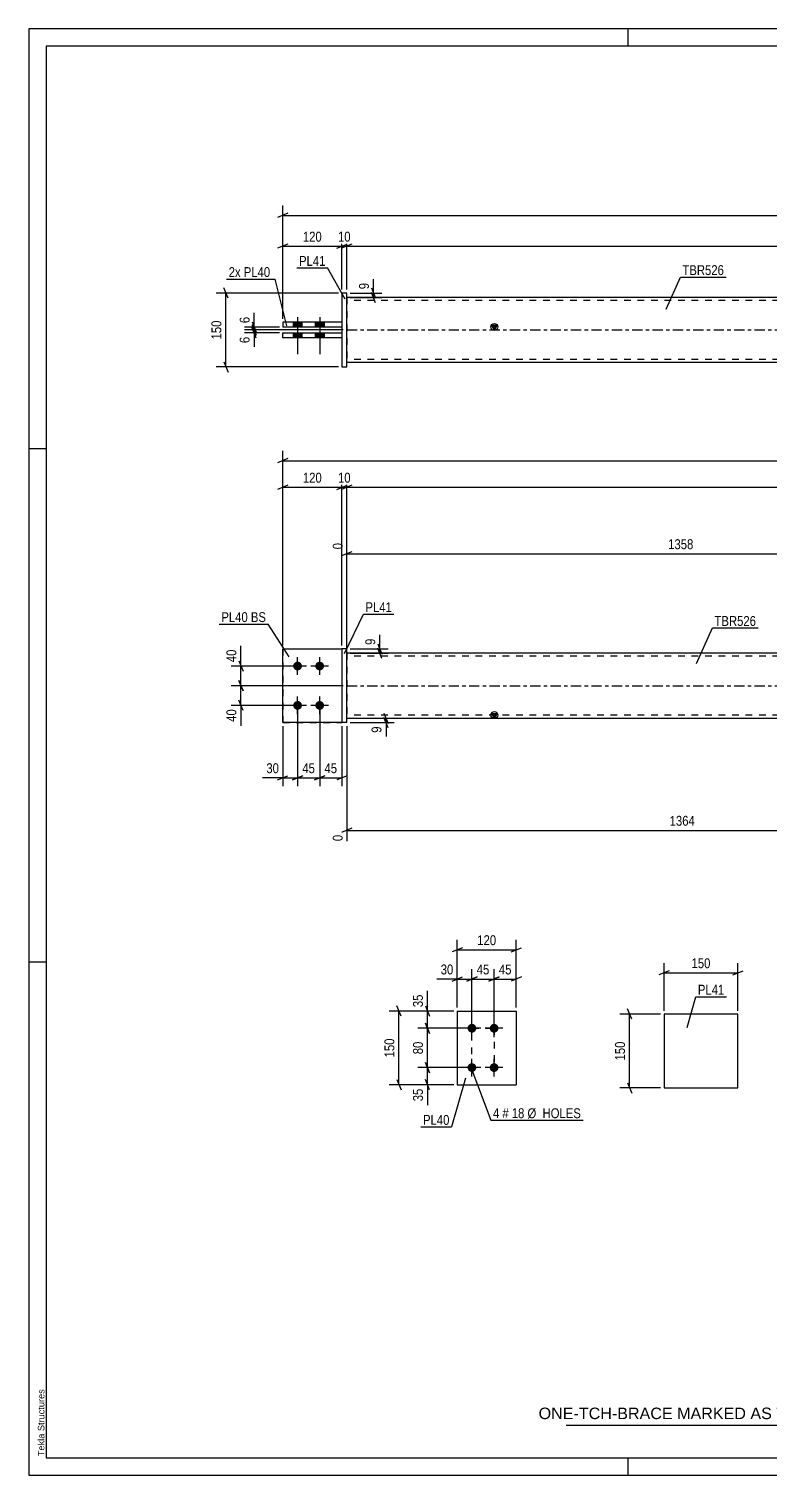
# Model space of a CAD drawing. Header units: millimetres. Extents: x 0 to 594, y 0 to 420.
# Drawn here: x 0 to 214.9, y 0 to 420 of the extents above; entities that cross this region are included whole.
import ezdxf

# ---------------------------------------------------------------- set-up
doc = ezdxf.new("R2010")
doc.units = ezdxf.units.MM
doc.linetypes.add('DXK_LINE_DOT2', pattern=[3.9198, 1.9599, -1.9599])
doc.linetypes.add('DXK_LINE_DOT3', pattern=[5.9187, 2.979, -0.9799, 0.9799, -0.9799])
doc.styles.add('Arial', font='arial.ttf', dxfattribs={"height": 0.2})
doc.styles.add('Arial Narrow', font='ARIALN.TTF', dxfattribs={"height": 0.2})

# ---------------------------------------------------------------- blocks, each defined once
blk = doc.blocks.new('Unknown-582682602-1128')
at = {"color": 5, "linetype": 'Continuous'}
for p, q in [((594, 420), (0, 420)), ((0, 420), (0, 0)), ((174, 415), (174, 420)), ((589, 415), (5, 415)), ((5, 415), (5, 5)), ((5, 298), (0, 298)), ((5, 149), (0, 149)), ((5, 5), (589, 5)), ((174, 0), (174, 5)), ((0, 0), (594, 0))]:
    blk.add_line(p, q, dxfattribs=at)
at = {"color": 174, "linetype": 'Continuous', "style": 'Arial'}
blk.add_text('Tekla Structures', height=1.9102, rotation=90, dxfattribs=at).set_placement((4.5, 5.5))
blk = doc.blocks.new('Part-582682602-1607 - 1591')
at = {"color": 2, "linetype": 'Continuous'}
for p, q in [((124.34, 134.77), (124.34, 113.34)), ((124.34, 134.77), (141.49, 134.77)), ((141.49, 134.77), (141.49, 113.34)), ((124.34, 113.34), (141.49, 113.34))]:
    blk.add_line(p, q, dxfattribs=at)
blk = doc.blocks.new('Bolt-582682602-1612 - 1591')
at = {"linetype": 'Continuous'}
for points in [[(128.63, 128.48, -1), (128.63, 131.05, -1)], [(135.06, 128.48, -1), (135.06, 131.05, -1)], [(128.63, 117.05, -1), (128.63, 119.62, -1)], [(135.06, 117.05, -1), (135.06, 119.62, -1)]]:
    blk.add_hatch(color=1, dxfattribs=at).paths.add_polyline_path(points)
at = {"color": 1, "linetype": 'Continuous'}
for p, q in [((128.63, 127.19), (128.63, 132.34)), ((135.06, 127.19), (135.06, 132.34)), ((131.2, 129.77), (126.06, 129.77)), ((137.63, 129.77), (132.49, 129.77)), ((131.2, 118.34), (126.06, 118.34)), ((128.63, 115.77), (128.63, 120.91)), ((137.63, 118.34), (132.49, 118.34)), ((135.06, 115.77), (135.06, 120.91))]:
    blk.add_line(p, q, dxfattribs=at)
blk = doc.blocks.new('Part-582682602-1962 - 1949')
at = {"color": 2, "linetype": 'Continuous'}
for p, q in [((73.71, 218.54), (73.71, 239.96)), ((73.71, 239.96), (90.85, 239.96)), ((90.85, 218.54), (73.71, 218.54))]:
    blk.add_line(p, q, dxfattribs=at)
at = {"color": 7, "linetype": 'DXK_LINE_DOT2'}
blk.add_line((90.85, 239.96), (90.85, 218.54), dxfattribs=at)
blk = doc.blocks.new('Part-582682602-1972 - 1949')
at = {"color": 2, "linetype": 'Continuous'}
for p, q in [((92.28, 239.96), (90.85, 239.96)), ((90.85, 239.96), (90.85, 218.54)), ((92.28, 218.54), (92.28, 239.96)), ((92.28, 218.54), (90.85, 218.54))]:
    blk.add_line(p, q, dxfattribs=at)
blk = doc.blocks.new('Part-582682602-1967 - 1949')
at = {"color": 7, "linetype": 'DXK_LINE_DOT2'}
for p, q in [((73.71, 239.96), (73.71, 218.54)), ((73.71, 239.96), (90.85, 239.96)), ((90.85, 239.96), (90.85, 218.54)), ((73.71, 218.54), (90.85, 218.54))]:
    blk.add_line(p, q, dxfattribs=at)
blk = doc.blocks.new('Bolt-582682602-1979 - 1949')
at = {"linetype": 'Continuous'}
for points in [[(78, 233.68, -1), (78, 236.25, -1)], [(84.42, 233.68, -1), (84.42, 236.25, -1)], [(78, 222.25, -1), (78, 224.82, -1)], [(84.42, 222.25, -1), (84.42, 224.82, -1)]]:
    blk.add_hatch(color=1, dxfattribs=at).paths.add_polyline_path(points)
at = {"color": 1, "linetype": 'Continuous'}
for p, q in [((78, 232.39), (78, 237.54)), ((84.42, 232.39), (84.42, 237.54)), ((80.57, 234.96), (75.42, 234.96)), ((87, 234.96), (81.85, 234.96)), ((80.57, 223.54), (75.42, 223.54)), ((78, 220.96), (78, 226.11)), ((87, 223.54), (81.85, 223.54)), ((84.42, 220.96), (84.42, 226.11))]:
    blk.add_line(p, q, dxfattribs=at)
blk = doc.blocks.new('Part-582682602-1997 - 1949')
at = {"linetype": 'Continuous'}
blk.add_hatch(color=2, dxfattribs=at).paths.add_polyline_path([(135.14, 219.82), (134.34, 221.22), (135.94, 221.22)])
at = {"color": 2, "linetype": 'Continuous'}
for p, q in [((507.94, 238.68), (92.28, 238.68)), ((92.28, 219.82), (507.94, 219.82)), ((135.14, 219.82), (134.34, 221.22)), ((134.34, 221.22), (135.94, 221.22)), ((135.94, 221.22), (135.14, 219.82))]:
    blk.add_line(p, q, dxfattribs=at)
at = {"color": 7, "linetype": 'DXK_LINE_DOT2'}
for p, q in [((92.28, 238.68), (92.28, 219.82)), ((507.94, 237.82), (92.28, 237.82)), ((286.08, 238.68), (286.08, 237.82)), ((310.72, 238.68), (310.72, 237.82)), ((507.94, 238.68), (507.94, 219.82)), ((507.94, 220.68), (92.28, 220.68)), ((286.91, 219.82), (286.91, 220.68)), ((311.55, 219.82), (311.55, 220.68))]:
    blk.add_line(p, q, dxfattribs=at)
at = {"color": 7, "linetype": 'DXK_LINE_DOT3'}
blk.add_line((92.28, 229.25), (507.94, 229.25), dxfattribs=at)
at = {"color": 2, "linetype": 'Continuous'}
blk.add_circle((135.14, 220.72), 1, dxfattribs=at)
blk = doc.blocks.new('Part-582682602-2447 - 2424')
at = {"color": 2, "linetype": 'Continuous'}
for p, q in [((90.85, 334.85), (73.71, 334.85)), ((73.71, 334.85), (73.71, 333.42)), ((90.85, 333.42), (73.71, 333.42)), ((90.85, 334.85), (90.85, 333.42))]:
    blk.add_line(p, q, dxfattribs=at)
blk = doc.blocks.new('Bolt-582682602-2432 - 2424')
at = {"linetype": 'Continuous'}
for points in [[(76.71, 333.42), (79.28, 333.42), (79.28, 334.85), (76.71, 334.85)], [(76.71, 333.42), (79.28, 333.42), (79.28, 334.85), (76.71, 334.85)], [(83.14, 333.42), (85.71, 333.42), (85.71, 334.85), (83.14, 334.85)], [(83.14, 333.42), (85.71, 333.42), (85.71, 334.85), (83.14, 334.85)], [(76.71, 330.28), (79.28, 330.28), (79.28, 331.71), (76.71, 331.71)], [(76.71, 330.28), (79.28, 330.28), (79.28, 331.71), (76.71, 331.71)], [(83.14, 330.28), (85.71, 330.28), (85.71, 331.71), (83.14, 331.71)], [(83.14, 330.28), (85.71, 330.28), (85.71, 331.71), (83.14, 331.71)]]:
    blk.add_hatch(color=1, dxfattribs=at).paths.add_polyline_path(points)
at = {"color": 1, "linetype": 'Continuous'}
for p, q in [((78, 336.28), (78, 325.56)), ((78, 336.28), (78, 325.56)), ((84.42, 336.28), (84.42, 325.56)), ((84.42, 336.28), (84.42, 325.56)), ((76.71, 334.85), (76.71, 333.42)), ((76.71, 334.85), (76.71, 333.42)), ((79.28, 334.85), (79.28, 333.42)), ((79.28, 334.85), (79.28, 333.42)), ((83.14, 334.85), (83.14, 333.42)), ((83.14, 334.85), (83.14, 333.42)), ((85.71, 334.85), (85.71, 333.42)), ((85.71, 334.85), (85.71, 333.42)), ((76.71, 331.71), (76.71, 330.28)), ((76.71, 331.71), (76.71, 330.28)), ((79.28, 331.71), (79.28, 330.28)), ((79.28, 331.71), (79.28, 330.28)), ((83.14, 331.71), (83.14, 330.28)), ((83.14, 331.71), (83.14, 330.28)), ((85.71, 331.71), (85.71, 330.28)), ((85.71, 331.71), (85.71, 330.28))]:
    blk.add_line(p, q, dxfattribs=at)
blk = doc.blocks.new('Part-582682602-2442 - 2424')
at = {"color": 2, "linetype": 'Continuous'}
for p, q in [((92.28, 343.28), (90.85, 343.28)), ((90.85, 343.28), (90.85, 321.85)), ((92.28, 321.85), (92.28, 343.28)), ((90.85, 321.85), (92.28, 321.85))]:
    blk.add_line(p, q, dxfattribs=at)
blk = doc.blocks.new('Part-582682602-2462 - 2424')
at = {"linetype": 'Continuous'}
blk.add_hatch(color=2, dxfattribs=at).paths.add_polyline_path([(135.14, 332.56), (134.34, 333.96), (135.94, 333.96)])
at = {"color": 2, "linetype": 'Continuous'}
for p, q in [((507.94, 341.99), (92.28, 341.99)), ((135.14, 332.56), (134.34, 333.96)), ((134.34, 333.96), (135.94, 333.96)), ((135.94, 333.96), (135.14, 332.56)), ((286.08, 333.42), (286.08, 333.56)), ((286.08, 333.56), (310.72, 333.56)), ((286.91, 333.56), (286.91, 333.42)), ((310.72, 333.56), (310.72, 331.56)), ((286.08, 331.56), (286.08, 331.71)), ((310.72, 331.56), (286.08, 331.56)), ((286.91, 331.56), (286.91, 331.71)), ((507.94, 323.13), (92.28, 323.13))]:
    blk.add_line(p, q, dxfattribs=at)
at = {"color": 7, "linetype": 'DXK_LINE_DOT2'}
for p, q in [((92.28, 341.99), (92.28, 323.13)), ((507.94, 341.13), (92.28, 341.13)), ((507.94, 341.99), (507.94, 323.13)), ((286.08, 331.56), (286.08, 333.42)), ((286.91, 333.42), (286.91, 331.56)), ((310.72, 333.56), (311.55, 333.56)), ((311.55, 333.56), (311.55, 331.56)), ((311.55, 331.56), (310.72, 331.56)), ((507.94, 323.99), (92.28, 323.99))]:
    blk.add_line(p, q, dxfattribs=at)
at = {"color": 7, "linetype": 'DXK_LINE_DOT3'}
blk.add_line((92.28, 332.56), (507.94, 332.56), dxfattribs=at)
at = {"color": 2, "linetype": 'Continuous'}
blk.add_circle((135.14, 333.46), 1, dxfattribs=at)
blk = doc.blocks.new('Part-582682602-2480 - 2424')
at = {"color": 2, "linetype": 'Continuous'}
for p, q in [((73.71, 330.28), (73.71, 331.71)), ((73.71, 331.71), (90.85, 331.71)), ((90.85, 330.28), (73.71, 330.28)), ((90.85, 331.71), (90.85, 330.28))]:
    blk.add_line(p, q, dxfattribs=at)
blk = doc.blocks.new('Part-582682602-1567 - 1551')
at = {"color": 2, "linetype": 'Continuous'}
for p, q in [((205.83, 133.87), (184.41, 133.87)), ((184.41, 133.87), (184.41, 112.44)), ((205.83, 112.44), (205.83, 133.87)), ((184.41, 112.44), (205.83, 112.44))]:
    blk.add_line(p, q, dxfattribs=at)
blk = doc.blocks.new('Rectangle-582682602-1727 - 1591')
at = {"color": 1, "linetype": 'DXK_LINE_DOT2'}
blk.add_lwpolyline([(128.63, 129.77), (135.06, 129.77), (135.06, 118.34), (128.63, 118.34), (128.63, 129.77)], close=True, dxfattribs=at)
blk = doc.blocks.new('StraightDimension-582682602-1647 - 1591')
at = {"color": 7, "linetype": 'Continuous'}
for p, q in [((127.13, 143.46), (130.13, 144.66)), ((128.63, 130.77), (128.63, 146.91)), ((128.63, 144.06), (135.06, 144.06)), ((136.56, 144.66), (133.56, 143.46)), ((135.06, 130.77), (135.06, 146.91))]:
    blk.add_line(p, q, dxfattribs=at)
at = {"color": 0}
blk.add_wipeout([(134.27, 144.81), (134.27, 149.01), (129.42, 149.01), (129.42, 144.81)], dxfattribs=at)
at = {"color": 3, "style": 'Arial Narrow'}
blk.add_text('45', height=2.863, dxfattribs=at).set_placement((130.02, 145.41))
blk = doc.blocks.new('StraightDimension-582682602-1614 - 1591')
at = {"color": 7, "linetype": 'Continuous'}
for p, q in [((124.34, 135.77), (124.34, 155.41)), ((141.49, 135.77), (141.49, 155.41)), ((125.84, 153.16), (122.84, 151.96)), ((124.34, 152.56), (141.49, 152.56)), ((139.99, 151.96), (142.99, 153.16))]:
    blk.add_line(p, q, dxfattribs=at)
at = {"color": 0}
blk.add_wipeout([(136.26, 153.31), (136.26, 157.51), (129.57, 157.51), (129.57, 153.31)], dxfattribs=at)
at = {"color": 3, "style": 'Arial Narrow'}
blk.add_text('120', height=2.863, dxfattribs=at).set_placement((130.17, 153.91))
blk = doc.blocks.new('StraightDimension-582682602-1634 - 1591')
at = {"color": 7, "linetype": 'Continuous'}
for p, q in [((122.84, 143.46), (125.84, 144.66)), ((124.34, 135.77), (124.34, 146.91)), ((124.34, 144.06), (128.63, 144.06)), ((130.13, 144.66), (127.13, 143.46)), ((128.63, 130.77), (128.63, 146.91))]:
    blk.add_line(p, q, dxfattribs=at)
at = {"color": 0}
blk.add_wipeout([(123.82, 144.81), (123.82, 149.01), (118.96, 149.01), (118.96, 144.81)], dxfattribs=at)
at = {"color": 7, "linetype": 'Continuous'}
blk.add_line((124.34, 144.06), (118.44, 144.06), dxfattribs=at)
blk.add_line((124.34, 144.06), (118.44, 144.06), dxfattribs=at)
at = {"color": 3, "style": 'Arial Narrow'}
blk.add_text('30', height=2.863, dxfattribs=at).set_placement((119.56, 145.41))
blk = doc.blocks.new('StraightDimension-582682602-1657 - 1591')
at = {"color": 7, "linetype": 'Continuous'}
for p, q in [((133.56, 143.46), (136.56, 144.66)), ((135.06, 130.77), (135.06, 146.91)), ((135.06, 144.06), (141.49, 144.06)), ((142.99, 144.66), (139.99, 143.46)), ((141.49, 135.77), (141.49, 146.91))]:
    blk.add_line(p, q, dxfattribs=at)
at = {"color": 0}
blk.add_wipeout([(140.7, 144.81), (140.7, 149.01), (135.85, 149.01), (135.85, 144.81)], dxfattribs=at)
at = {"color": 3, "style": 'Arial Narrow'}
blk.add_text('45', height=2.863, dxfattribs=at).set_placement((136.45, 145.41))
blk = doc.blocks.new('StraightDimension-582682602-1674 - 1591')
at = {"color": 7, "linetype": 'Continuous'}
for p, q in [((123.34, 134.77), (104.59, 134.77)), ((108.04, 133.27), (106.84, 136.27)), ((107.44, 113.34), (107.44, 134.77)), ((106.84, 114.84), (108.04, 111.84)), ((123.34, 113.34), (104.59, 113.34))]:
    blk.add_line(p, q, dxfattribs=at)
at = {"color": 0}
blk.add_wipeout([(106.69, 127.39), (102.49, 127.39), (102.49, 120.71), (106.69, 120.71)], dxfattribs=at)
at = {"color": 3, "style": 'Arial Narrow'}
blk.add_text('150', height=2.863, rotation=90.0002, dxfattribs=at).set_placement((106.09, 121.31))
blk = doc.blocks.new('StraightDimension-582682602-1691 - 1591')
at = {"color": 7, "linetype": 'Continuous'}
for p, q in [((127.63, 118.34), (112.88, 118.34)), ((115.13, 119.84), (116.33, 116.84)), ((115.73, 113.34), (115.73, 118.34)), ((116.33, 111.84), (115.13, 114.84)), ((123.34, 113.34), (112.88, 113.34))]:
    blk.add_line(p, q, dxfattribs=at)
at = {"color": 0}
blk.add_wipeout([(114.98, 112.81), (110.78, 112.81), (110.78, 107.96), (114.98, 107.96)], dxfattribs=at)
at = {"color": 7, "linetype": 'Continuous'}
blk.add_line((115.73, 113.34), (115.73, 107.43), dxfattribs=at)
blk.add_line((115.73, 113.34), (115.73, 107.43), dxfattribs=at)
at = {"color": 3, "style": 'Arial Narrow'}
blk.add_text('35', height=2.863, rotation=90.0002, dxfattribs=at).set_placement((114.38, 108.56))
blk = doc.blocks.new('StraightDimension-582682602-1704 - 1591')
at = {"color": 7, "linetype": 'Continuous'}
for p, q in [((115.13, 131.27), (116.33, 128.27)), ((127.63, 129.77), (112.88, 129.77)), ((115.73, 118.34), (115.73, 129.77)), ((127.63, 118.34), (112.88, 118.34)), ((116.33, 116.84), (115.13, 119.84))]:
    blk.add_line(p, q, dxfattribs=at)
at = {"color": 0}
blk.add_wipeout([(114.98, 126.48), (110.78, 126.48), (110.78, 121.62), (114.98, 121.62)], dxfattribs=at)
at = {"color": 3, "style": 'Arial Narrow'}
blk.add_text('80', height=2.863, rotation=90.0002, dxfattribs=at).set_placement((114.38, 122.22))
blk = doc.blocks.new('StraightDimension-582682602-1714 - 1591')
at = {"color": 7, "linetype": 'Continuous'}
for p, q in [((123.34, 134.77), (112.88, 134.77)), ((115.13, 136.27), (116.33, 133.27)), ((115.73, 129.77), (115.73, 134.77)), ((116.33, 128.27), (115.13, 131.27)), ((127.63, 129.77), (112.88, 129.77))]:
    blk.add_line(p, q, dxfattribs=at)
at = {"color": 0}
blk.add_wipeout([(114.98, 140.15), (110.78, 140.15), (110.78, 135.29), (114.98, 135.29)], dxfattribs=at)
at = {"color": 7, "linetype": 'Continuous'}
blk.add_line((115.73, 134.77), (115.73, 140.67), dxfattribs=at)
blk.add_line((115.73, 134.77), (115.73, 140.67), dxfattribs=at)
at = {"color": 3, "style": 'Arial Narrow'}
blk.add_text('35', height=2.863, rotation=90.0002, dxfattribs=at).set_placement((114.38, 135.89))
blk = doc.blocks.new('StraightDimension-582682602-2064 - 1949')
at = {"color": 7, "linetype": 'Continuous'}
for p, q in [((75.21, 287.48), (72.21, 286.28)), ((73.71, 240.96), (73.71, 289.73)), ((73.71, 286.88), (90.85, 286.88)), ((89.35, 286.28), (92.35, 287.48)), ((90.85, 240.96), (90.85, 289.73))]:
    blk.add_line(p, q, dxfattribs=at)
at = {"color": 0}
blk.add_wipeout([(85.62, 287.63), (85.62, 291.83), (78.94, 291.83), (78.94, 287.63)], dxfattribs=at)
at = {"color": 3, "style": 'Arial Narrow'}
blk.add_text('120', height=2.863, dxfattribs=at).set_placement((79.54, 288.23))
blk = doc.blocks.new('StraightDimension-582682602-2204 - 1949')
at = {"color": 7, "linetype": 'Continuous'}
for p, q in [((60.96, 236.46), (62.16, 233.46)), ((77, 234.96), (58.71, 234.96)), ((61.56, 229.25), (61.56, 234.96)), ((91.28, 229.25), (58.71, 229.25)), ((62.16, 227.75), (60.96, 230.75))]:
    blk.add_line(p, q, dxfattribs=at)
at = {"color": 0}
blk.add_wipeout([(60.81, 240.35), (56.61, 240.35), (56.61, 235.49), (60.81, 235.49)], dxfattribs=at)
at = {"color": 7, "linetype": 'Continuous'}
blk.add_line((61.56, 234.96), (61.56, 240.87), dxfattribs=at)
blk.add_line((61.56, 234.96), (61.56, 240.87), dxfattribs=at)
at = {"color": 3, "style": 'Arial Narrow'}
blk.add_text('40', height=2.863, rotation=90.0002, dxfattribs=at).set_placement((60.21, 236.09))
blk = doc.blocks.new('StraightDimension-582682602-2311 - 1949')
at = {"color": 7, "linetype": 'Continuous'}
for p, q in [((84.42, 222.54), (84.42, 200.11)), ((90.85, 217.54), (90.85, 200.11)), ((82.92, 201.91), (85.92, 203.11)), ((84.42, 202.51), (90.85, 202.51)), ((92.35, 203.11), (89.35, 201.91))]:
    blk.add_line(p, q, dxfattribs=at)
at = {"color": 0}
blk.add_wipeout([(90.07, 203.26), (90.07, 207.46), (85.21, 207.46), (85.21, 203.26)], dxfattribs=at)
at = {"color": 3, "style": 'Arial Narrow'}
blk.add_text('45', height=2.863, dxfattribs=at).set_placement((85.81, 203.86))
blk = doc.blocks.new('StraightDimension-582682602-2231 - 1949')
at = {"color": 7, "linetype": 'Continuous'}
for p, q in [((93.28, 239.96), (104.28, 239.96)), ((101.28, 241.46), (102.48, 238.46)), ((102.48, 237.18), (101.28, 240.18)), ((101.88, 238.68), (101.88, 239.96)), ((93.28, 238.68), (104.28, 238.68))]:
    blk.add_line(p, q, dxfattribs=at)
at = {"color": 0}
blk.add_wipeout([(101.13, 243.52), (96.93, 243.52), (96.93, 240.49), (101.13, 240.49)], dxfattribs=at)
at = {"color": 7, "linetype": 'Continuous'}
blk.add_line((101.88, 239.96), (101.88, 244.04), dxfattribs=at)
blk.add_line((101.88, 239.96), (101.88, 244.04), dxfattribs=at)
at = {"color": 3, "style": 'Arial Narrow'}
blk.add_text('9', height=2.86, rotation=90.0002, dxfattribs=at).set_placement((100.53, 241.09))
blk = doc.blocks.new('StraightDimension-582682602-2325 - 1949')
at = {"color": 7, "linetype": 'Continuous'}
for p, q in [((286.22, 239.68), (286.22, 276.18)), ((92.28, 239.68), (92.28, 270.7)), ((93.78, 268.17), (90.78, 266.97)), ((92.28, 267.57), (286.22, 267.57)), ((284.72, 266.97), (287.72, 268.17))]:
    blk.add_line(p, q, dxfattribs=at)
at = {"color": 0, "linetype": 'Continuous'}
for points in [[(285.62, 276.78), (281.42, 276.78), (281.42, 268.27), (285.62, 268.27)], [(91.68, 271.3), (87.48, 271.3), (87.48, 268.27), (91.68, 268.27)]]:
    blk.add_wipeout(points, dxfattribs=at)
at = {"color": 0}
blk.add_wipeout([(193.51, 268.32), (193.51, 272.52), (185, 272.52), (185, 268.32)], dxfattribs=at)
at = {"color": 3, "linetype": 'Continuous', "style": 'Arial Narrow'}
for s, height, p in [('1358', 2.863, (285.02, 268.87)), ('0', 2.86, (91.08, 268.87))]:
    blk.add_text(s, height=height, rotation=90.0002, dxfattribs=at).set_placement(p)
at = {"color": 3, "style": 'Arial Narrow'}
blk.add_text('1358', height=2.863, dxfattribs=at).set_placement((185.6, 268.92))
blk = doc.blocks.new('StraightDimension-582682602-2038 - 1949')
at = {"color": 7, "linetype": 'Continuous'}
for p, q in [((93.78, 287.48), (90.78, 286.28)), ((92.28, 240.96), (92.28, 289.73)), ((92.28, 286.88), (507.94, 286.88)), ((506.44, 286.28), (509.44, 287.48)), ((507.94, 240.96), (507.94, 289.73))]:
    blk.add_line(p, q, dxfattribs=at)
at = {"color": 0}
blk.add_wipeout([(304.37, 287.63), (304.37, 291.83), (295.86, 291.83), (295.86, 287.63)], dxfattribs=at)
at = {"color": 3, "style": 'Arial Narrow'}
blk.add_text('2910', height=2.863, dxfattribs=at).set_placement((296.46, 288.23))
blk = doc.blocks.new('StraightDimension-582682602-2047 - 1949')
at = {"color": 7, "linetype": 'Continuous'}
for p, q in [((89.35, 286.28), (92.35, 287.48)), ((93.78, 287.48), (90.78, 286.28)), ((90.85, 240.96), (90.85, 289.73)), ((90.85, 286.88), (92.28, 286.88)), ((92.28, 240.96), (92.28, 289.73))]:
    blk.add_line(p, q, dxfattribs=at)
at = {"color": 0}
blk.add_wipeout([(93.99, 287.63), (93.99, 291.83), (89.14, 291.83), (89.14, 287.63)], dxfattribs=at)
at = {"color": 3, "style": 'Arial Narrow'}
blk.add_text('10', height=2.863, dxfattribs=at).set_placement((89.74, 288.23))
blk = doc.blocks.new('StraightDimension-582682602-2283 - 1949')
at = {"color": 7, "linetype": 'Continuous'}
for p, q in [((287.09, 218.82), (287.09, 178.63)), ((92.28, 217.54), (92.28, 184.11)), ((93.78, 187.84), (90.78, 186.64)), ((92.28, 187.24), (287.09, 187.24)), ((285.59, 186.64), (288.59, 187.84))]:
    blk.add_line(p, q, dxfattribs=at)
at = {"color": 0}
blk.add_wipeout([(193.94, 187.99), (193.94, 192.19), (185.43, 192.19), (185.43, 187.99)], dxfattribs=at)
at = {"color": 0, "linetype": 'Continuous'}
for points in [[(91.68, 186.54), (87.48, 186.54), (87.48, 183.51), (91.68, 183.51)], [(286.49, 186.54), (282.29, 186.54), (282.29, 178.03), (286.49, 178.03)]]:
    blk.add_wipeout(points, dxfattribs=at)
at = {"color": 3, "style": 'Arial Narrow'}
blk.add_text('1364', height=2.863, dxfattribs=at).set_placement((186.03, 188.59))
at = {"color": 3, "linetype": 'Continuous', "style": 'Arial Narrow'}
for s, height, p in [('0', 2.86, (91.08, 184.11)), ('1364', 2.863, (285.89, 178.63))]:
    blk.add_text(s, height=height, rotation=90.0002, dxfattribs=at).set_placement(p)
blk = doc.blocks.new('StraightDimension-582682602-2217 - 1949')
at = {"color": 7, "linetype": 'Continuous'}
for p, q in [((91.28, 229.25), (58.71, 229.25)), ((60.96, 230.75), (62.16, 227.75)), ((61.56, 223.54), (61.56, 229.25)), ((77, 223.54), (58.71, 223.54)), ((62.16, 222.04), (60.96, 225.04))]:
    blk.add_line(p, q, dxfattribs=at)
at = {"color": 0}
blk.add_wipeout([(60.81, 223.01), (56.61, 223.01), (56.61, 218.15), (60.81, 218.15)], dxfattribs=at)
at = {"color": 7, "linetype": 'Continuous'}
blk.add_line((61.56, 223.54), (61.56, 217.63), dxfattribs=at)
blk.add_line((61.56, 223.54), (61.56, 217.63), dxfattribs=at)
at = {"color": 3, "style": 'Arial Narrow'}
blk.add_text('40', height=2.863, rotation=90.0002, dxfattribs=at).set_placement((60.21, 218.75))
blk = doc.blocks.new('StraightDimension-582682602-2240 - 1949')
at = {"color": 7, "linetype": 'Continuous'}
for p, q in [((93.28, 219.82), (106.09, 219.82)), ((93.28, 218.54), (106.09, 218.54)), ((103.09, 221.32), (104.29, 218.32)), ((104.29, 217.04), (103.09, 220.04)), ((103.69, 218.54), (103.69, 219.82))]:
    blk.add_line(p, q, dxfattribs=at)
at = {"color": 0}
blk.add_wipeout([(102.94, 218.01), (98.74, 218.01), (98.74, 214.98), (102.94, 214.98)], dxfattribs=at)
at = {"color": 7, "linetype": 'Continuous'}
blk.add_line((103.69, 218.54), (103.69, 214.46), dxfattribs=at)
blk.add_line((103.69, 218.54), (103.69, 214.46), dxfattribs=at)
at = {"color": 3, "style": 'Arial Narrow'}
blk.add_text('9', height=2.86, rotation=90.0002, dxfattribs=at).set_placement((102.34, 215.58))
blk = doc.blocks.new('StraightDimension-582682602-2294 - 1949')
at = {"color": 7, "linetype": 'Continuous'}
for p, q in [((78, 222.54), (78, 200.11)), ((73.71, 217.54), (73.71, 200.11)), ((72.21, 201.91), (75.21, 203.11)), ((73.71, 202.51), (78, 202.51)), ((79.5, 203.11), (76.5, 201.91))]:
    blk.add_line(p, q, dxfattribs=at)
at = {"color": 0}
blk.add_wipeout([(73.18, 203.26), (73.18, 207.46), (68.33, 207.46), (68.33, 203.26)], dxfattribs=at)
at = {"color": 7, "linetype": 'Continuous'}
blk.add_line((73.71, 202.51), (67.8, 202.51), dxfattribs=at)
blk.add_line((73.71, 202.51), (67.8, 202.51), dxfattribs=at)
at = {"color": 3, "style": 'Arial Narrow'}
blk.add_text('30', height=2.863, dxfattribs=at).set_placement((68.93, 203.86))
blk = doc.blocks.new('StraightDimension-582682602-2304 - 1949')
at = {"color": 7, "linetype": 'Continuous'}
for p, q in [((78, 222.54), (78, 200.11)), ((84.42, 222.54), (84.42, 200.11)), ((76.5, 201.91), (79.5, 203.11)), ((78, 202.51), (84.42, 202.51)), ((85.92, 203.11), (82.92, 201.91))]:
    blk.add_line(p, q, dxfattribs=at)
at = {"color": 0}
blk.add_wipeout([(83.64, 203.26), (83.64, 207.46), (78.78, 207.46), (78.78, 203.26)], dxfattribs=at)
at = {"color": 3, "style": 'Arial Narrow'}
blk.add_text('45', height=2.863, dxfattribs=at).set_placement((79.38, 203.86))
blk = doc.blocks.new('StraightDimension-582682602-2380 - 1949')
at = {"color": 7, "linetype": 'Continuous'}
for p, q in [((75.21, 295.2), (72.21, 294)), ((73.71, 240.96), (73.71, 297.45)), ((73.71, 294.6), (526.52, 294.6)), ((525.02, 294), (528.02, 295.2)), ((526.52, 240.96), (526.52, 297.45))]:
    blk.add_line(p, q, dxfattribs=at)
at = {"color": 0}
blk.add_wipeout([(304.37, 295.35), (304.37, 299.55), (295.86, 299.55), (295.86, 295.35)], dxfattribs=at)
at = {"color": 3, "style": 'Arial Narrow'}
blk.add_text('3170', height=2.863, dxfattribs=at).set_placement((296.46, 295.95))
blk = doc.blocks.new('StraightDimension-582682602-2594 - 2424')
at = {"color": 7, "linetype": 'Continuous'}
for p, q in [((57.81, 341.78), (56.61, 344.78)), ((89.85, 343.28), (54.36, 343.28)), ((57.21, 321.85), (57.21, 343.28)), ((89.85, 321.85), (54.36, 321.85)), ((56.61, 323.35), (57.81, 320.35))]:
    blk.add_line(p, q, dxfattribs=at)
at = {"color": 0}
blk.add_wipeout([(56.46, 335.91), (52.26, 335.91), (52.26, 329.22), (56.46, 329.22)], dxfattribs=at)
at = {"color": 3, "style": 'Arial Narrow'}
blk.add_text('150', height=2.863, rotation=90.0002, dxfattribs=at).set_placement((55.86, 329.82))
blk = doc.blocks.new('StraightDimension-582682602-2482 - 2424')
at = {"color": 7, "linetype": 'Continuous'}
for p, q in [((99.46, 344.78), (100.66, 341.78)), ((93.28, 343.28), (102.46, 343.28)), ((93.28, 341.99), (102.46, 341.99)), ((100.66, 340.49), (99.46, 343.49)), ((100.06, 341.99), (100.06, 343.28))]:
    blk.add_line(p, q, dxfattribs=at)
at = {"color": 0}
blk.add_wipeout([(99.31, 346.83), (95.11, 346.83), (95.11, 343.8), (99.31, 343.8)], dxfattribs=at)
at = {"color": 7, "linetype": 'Continuous'}
blk.add_line((100.06, 343.28), (100.06, 347.36), dxfattribs=at)
blk.add_line((100.06, 343.28), (100.06, 347.36), dxfattribs=at)
at = {"color": 3, "style": 'Arial Narrow'}
blk.add_text('9', height=2.86, rotation=90.0002, dxfattribs=at).set_placement((98.71, 344.4))
blk = doc.blocks.new('StraightDimension-582682602-2543 - 2424')
at = {"color": 7, "linetype": 'Continuous'}
for p, q in [((93.78, 357.49), (90.78, 356.29)), ((92.28, 344.28), (92.28, 359.74)), ((506.44, 356.29), (509.44, 357.49)), ((507.94, 344.28), (507.94, 359.74)), ((92.28, 356.89), (507.94, 356.89))]:
    blk.add_line(p, q, dxfattribs=at)
at = {"color": 0}
blk.add_wipeout([(304.37, 357.64), (304.37, 361.84), (295.86, 361.84), (295.86, 357.64)], dxfattribs=at)
at = {"color": 3, "style": 'Arial Narrow'}
blk.add_text('2910', height=2.863, dxfattribs=at).set_placement((296.46, 358.24))
blk = doc.blocks.new('StraightDimension-582682602-2553 - 2424')
at = {"color": 7, "linetype": 'Continuous'}
for p, q in [((75.21, 357.49), (72.21, 356.29)), ((73.71, 335.85), (73.71, 359.74)), ((89.35, 356.29), (92.35, 357.49)), ((90.85, 344.28), (90.85, 359.74)), ((73.71, 356.89), (90.85, 356.89))]:
    blk.add_line(p, q, dxfattribs=at)
at = {"color": 0}
blk.add_wipeout([(85.62, 357.64), (85.62, 361.84), (78.94, 361.84), (78.94, 357.64)], dxfattribs=at)
at = {"color": 3, "style": 'Arial Narrow'}
blk.add_text('120', height=2.863, dxfattribs=at).set_placement((79.54, 358.24))
blk = doc.blocks.new('StraightDimension-582682602-2563 - 2424')
at = {"color": 7, "linetype": 'Continuous'}
for p, q in [((89.35, 356.29), (92.35, 357.49)), ((93.78, 357.49), (90.78, 356.29)), ((90.85, 344.28), (90.85, 359.74)), ((92.28, 344.28), (92.28, 359.74)), ((90.85, 356.89), (92.28, 356.89))]:
    blk.add_line(p, q, dxfattribs=at)
at = {"color": 0}
blk.add_wipeout([(93.99, 357.64), (93.99, 361.84), (89.14, 361.84), (89.14, 357.64)], dxfattribs=at)
at = {"color": 3, "style": 'Arial Narrow'}
blk.add_text('10', height=2.863, dxfattribs=at).set_placement((89.74, 358.24))
blk = doc.blocks.new('StraightDimension-582682602-2574 - 2424')
at = {"color": 7, "linetype": 'Continuous'}
for p, q in [((75.21, 366.45), (72.21, 365.25)), ((73.71, 335.85), (73.71, 368.7)), ((73.71, 365.85), (526.52, 365.85)), ((525.02, 365.25), (528.02, 366.45)), ((526.52, 335.85), (526.52, 368.7))]:
    blk.add_line(p, q, dxfattribs=at)
at = {"color": 0}
blk.add_wipeout([(304.37, 366.6), (304.37, 370.8), (295.86, 370.8), (295.86, 366.6)], dxfattribs=at)
at = {"color": 3, "style": 'Arial Narrow'}
blk.add_text('3170', height=2.863, dxfattribs=at).set_placement((296.46, 367.2))
blk = doc.blocks.new('StraightDimension-582682602-2605 - 2424')
at = {"color": 7, "linetype": 'Continuous'}
for p, q in [((72.71, 333.42), (62.56, 333.42)), ((91.28, 332.56), (62.56, 332.56)), ((64.81, 334.92), (66.01, 331.92)), ((66.01, 331.06), (64.81, 334.06)), ((65.41, 332.56), (65.41, 333.42))]:
    blk.add_line(p, q, dxfattribs=at)
at = {"color": 0}
blk.add_wipeout([(64.66, 336.97), (60.46, 336.97), (60.46, 333.95), (64.66, 333.95)], dxfattribs=at)
at = {"color": 7, "linetype": 'Continuous'}
blk.add_line((65.41, 333.42), (65.41, 337.5), dxfattribs=at)
blk.add_line((65.41, 333.42), (65.41, 337.5), dxfattribs=at)
at = {"color": 3, "style": 'Arial Narrow'}
blk.add_text('6', height=2.86, rotation=90.0002, dxfattribs=at).set_placement((64.06, 334.55))
blk = doc.blocks.new('StraightDimension-582682602-2621 - 2424')
at = {"color": 7, "linetype": 'Continuous'}
for p, q in [((91.28, 332.56), (62.56, 332.56)), ((64.81, 334.06), (66.01, 331.06)), ((66.01, 330.21), (64.81, 333.21)), ((65.41, 331.71), (65.41, 332.56)), ((72.71, 331.71), (62.56, 331.71))]:
    blk.add_line(p, q, dxfattribs=at)
at = {"color": 0}
blk.add_wipeout([(64.66, 331.18), (60.46, 331.18), (60.46, 328.15), (64.66, 328.15)], dxfattribs=at)
at = {"color": 7, "linetype": 'Continuous'}
blk.add_line((65.41, 331.71), (65.41, 327.63), dxfattribs=at)
blk.add_line((65.41, 331.71), (65.41, 327.63), dxfattribs=at)
at = {"color": 3, "style": 'Arial Narrow'}
blk.add_text('6', height=2.86, rotation=90.0002, dxfattribs=at).set_placement((64.06, 328.75))
blk = doc.blocks.new('StraightDimension-582682602-1569 - 1551')
at = {"color": 7, "linetype": 'Continuous'}
for p, q in [((175.01, 132.37), (173.81, 135.37)), ((183.41, 133.87), (171.56, 133.87)), ((174.41, 112.44), (174.41, 133.87)), ((173.81, 113.94), (175.01, 110.94)), ((183.41, 112.44), (171.56, 112.44))]:
    blk.add_line(p, q, dxfattribs=at)
at = {"color": 0}
blk.add_wipeout([(173.66, 126.49), (169.46, 126.49), (169.46, 119.81), (173.66, 119.81)], dxfattribs=at)
at = {"color": 3, "style": 'Arial Narrow'}
blk.add_text('150', height=2.863, rotation=90.0002, dxfattribs=at).set_placement((173.06, 120.41))
blk = doc.blocks.new('StraightDimension-582682602-1578 - 1551')
at = {"color": 7, "linetype": 'Continuous'}
for p, q in [((184.41, 134.87), (184.41, 148.72)), ((205.83, 134.87), (205.83, 148.72)), ((185.91, 146.47), (182.91, 145.27)), ((184.41, 145.87), (205.83, 145.87)), ((204.33, 145.27), (207.33, 146.47))]:
    blk.add_line(p, q, dxfattribs=at)
at = {"color": 0}
blk.add_wipeout([(198.46, 146.62), (198.46, 150.82), (191.78, 150.82), (191.78, 146.62)], dxfattribs=at)
at = {"color": 3, "style": 'Arial Narrow'}
blk.add_text('150', height=2.863, dxfattribs=at).set_placement((192.38, 147.22))
blk = doc.blocks.new('Unknown-582682602-4200')
at = {"color": 7, "linetype": 'Continuous'}
blk.add_line((156, 14.5), (226, 14.5), dxfattribs=at)
at = {"color": 7, "style": 'Arial'}
blk.add_text('ONE-TCH-BRACE MARKED AS TBR526', height=3.3428, dxfattribs=at).set_placement((147.99, 16.25))
blk = doc.blocks.new('Mark-582682602-1603 - 1591')
at = {"color": 0}
blk.add_wipeout([(122.09, 101.72), (122.09, 104.72), (114.42, 104.72), (114.42, 101.72)], dxfattribs=at)
blk.add_wipeout([(122.09, 101.72), (122.09, 104.72), (114.42, 104.72), (114.42, 101.72)], dxfattribs=at)
at = {"color": 30, "linetype": 'Continuous'}
for p in [(126.75, 115.3), (113.82, 101.12)]:
    blk.add_line(p, (122.69, 101.12), dxfattribs=at)
at = {"color": 3, "style": 'Arial Narrow'}
blk.add_text('PL40', height=2.863, dxfattribs=at).set_placement((114.42, 101.72))
blk = doc.blocks.new('Mark-582682602-1608 - 1591')
at = {"color": 0}
blk.add_wipeout([(136.57, 103.66), (136.57, 106.66), (134.74, 106.66), (134.74, 103.66)], dxfattribs=at)
blk.add_wipeout([(136.57, 103.66), (136.57, 106.66), (134.74, 106.66), (134.74, 103.66)], dxfattribs=at)
at = {"color": 7, "linetype": 'Continuous'}
blk.add_line((128.33, 118.47), (134.14, 103.06), dxfattribs=at)
at = {"color": 0}
blk.add_wipeout([(139.29, 103.66), (139.29, 106.66), (137.47, 106.66), (137.47, 103.66)], dxfattribs=at)
blk.add_wipeout([(139.29, 103.66), (139.29, 106.66), (137.47, 106.66), (137.47, 103.66)], dxfattribs=at)
at = {"color": 3, "style": 'Arial Narrow'}
blk.add_text('4', height=2.86, dxfattribs=at).set_placement((134.74, 103.66))
at = {"color": 0}
blk.add_wipeout([(143.85, 103.66), (143.85, 106.66), (140.19, 106.66), (140.19, 103.66)], dxfattribs=at)
blk.add_wipeout([(143.85, 103.66), (143.85, 106.66), (140.19, 106.66), (140.19, 103.66)], dxfattribs=at)
at = {"color": 3, "style": 'Arial Narrow'}
blk.add_text('#', height=2.86, dxfattribs=at).set_placement((137.47, 103.66))
at = {"color": 0}
blk.add_wipeout([(160.28, 103.66), (160.28, 106.66), (144.75, 106.66), (144.75, 103.66)], dxfattribs=at)
blk.add_wipeout([(160.28, 103.66), (160.28, 106.66), (144.75, 106.66), (144.75, 103.66)], dxfattribs=at)
at = {"color": 7, "linetype": 'Continuous'}
blk.add_line((134.14, 103.06), (160.88, 103.06), dxfattribs=at)
at = {"color": 3, "style": 'Arial Narrow'}
for s, p in [('18', (140.19, 103.66)), ('Ø  HOLES', (144.75, 103.66))]:
    blk.add_text(s, height=2.863, dxfattribs=at).set_placement(p)
blk = doc.blocks.new('Mark-582682602-1968 - 1949')
at = {"color": 0}
blk.add_wipeout([(105.39, 250.62), (105.39, 253.62), (97.71, 253.62), (97.71, 250.62)], dxfattribs=at)
blk.add_wipeout([(105.39, 250.62), (105.39, 253.62), (97.71, 253.62), (97.71, 250.62)], dxfattribs=at)
at = {"color": 30, "linetype": 'Continuous'}
for p, q in [((91.63, 238.6), (97.11, 250.02)), ((97.11, 250.02), (105.99, 250.02))]:
    blk.add_line(p, q, dxfattribs=at)
at = {"color": 3, "style": 'Arial Narrow'}
blk.add_text('PL41', height=2.863, dxfattribs=at).set_placement((97.71, 250.62))
blk = doc.blocks.new('Mark-582682602-1993 - 1949')
at = {"color": 0}
blk.add_wipeout([(211.11, 246.62), (211.11, 249.62), (199.05, 249.62), (199.05, 246.62)], dxfattribs=at)
blk.add_wipeout([(211.11, 246.62), (211.11, 249.62), (199.05, 249.62), (199.05, 246.62)], dxfattribs=at)
at = {"color": 30, "linetype": 'Continuous'}
for p, q in [((193.84, 235.67), (198.45, 246.02)), ((198.45, 246.02), (211.71, 246.02))]:
    blk.add_line(p, q, dxfattribs=at)
at = {"color": 3, "style": 'Arial Narrow'}
blk.add_text('TBR526', height=2.863, dxfattribs=at).set_placement((199.05, 246.62))
blk = doc.blocks.new('MarkSet-582682602-2409 - 1949')
at = {"color": 0}
blk.add_wipeout([(63.54, 247.74), (63.54, 250.74), (55.87, 250.74), (55.87, 247.74)], dxfattribs=at)
blk.add_wipeout([(63.54, 247.74), (63.54, 250.74), (55.87, 250.74), (55.87, 247.74)], dxfattribs=at)
blk.add_wipeout([(68.83, 247.74), (68.83, 250.74), (64.44, 250.74), (64.44, 247.74)], dxfattribs=at)
blk.add_wipeout([(68.83, 247.74), (68.83, 250.74), (64.44, 250.74), (64.44, 247.74)], dxfattribs=at)
at = {"color": 30, "linetype": 'Continuous'}
for p in [(55.27, 247.14), (75.55, 237.63)]:
    blk.add_line(p, (69.43, 247.14), dxfattribs=at)
at = {"color": 3, "style": 'Arial Narrow'}
for s, p in [('PL40', (55.87, 247.74)), ('BS', (64.44, 247.74))]:
    blk.add_text(s, height=2.863, dxfattribs=at).set_placement(p)
blk = doc.blocks.new('Mark-582682602-2438 - 2424')
at = {"color": 0}
blk.add_wipeout([(86.09, 351.18), (86.09, 354.18), (78.42, 354.18), (78.42, 351.18)], dxfattribs=at)
blk.add_wipeout([(86.09, 351.18), (86.09, 354.18), (78.42, 354.18), (78.42, 351.18)], dxfattribs=at)
at = {"color": 30, "linetype": 'Continuous'}
for p in [(77.82, 350.58), (91.8, 341.51)]:
    blk.add_line(p, (86.69, 350.58), dxfattribs=at)
at = {"color": 3, "style": 'Arial Narrow'}
blk.add_text('PL41', height=2.863, dxfattribs=at).set_placement((78.42, 351.18))
blk = doc.blocks.new('Mark-582682602-2458 - 2424')
at = {"color": 0}
blk.add_wipeout([(201.8, 348.52), (201.8, 351.52), (189.74, 351.52), (189.74, 348.52)], dxfattribs=at)
blk.add_wipeout([(201.8, 348.52), (201.8, 351.52), (189.74, 351.52), (189.74, 348.52)], dxfattribs=at)
at = {"color": 30, "linetype": 'Continuous'}
for p, q in [((185.03, 338.61), (189.14, 347.92)), ((189.14, 347.92), (202.4, 347.92))]:
    blk.add_line(p, q, dxfattribs=at)
at = {"color": 3, "style": 'Arial Narrow'}
blk.add_text('TBR526', height=2.863, dxfattribs=at).set_placement((189.74, 348.52))
blk = doc.blocks.new('MarkSet-582682602-2659 - 2424')
at = {"color": 0}
blk.add_wipeout([(61.47, 347.95), (61.47, 350.95), (57.99, 350.95), (57.99, 347.95)], dxfattribs=at)
blk.add_wipeout([(61.47, 347.95), (61.47, 350.95), (57.99, 350.95), (57.99, 347.95)], dxfattribs=at)
blk.add_wipeout([(70.04, 347.95), (70.04, 350.95), (62.37, 350.95), (62.37, 347.95)], dxfattribs=at)
blk.add_wipeout([(70.04, 347.95), (70.04, 350.95), (62.37, 350.95), (62.37, 347.95)], dxfattribs=at)
at = {"color": 30, "linetype": 'Continuous'}
for p in [(57.39, 347.35), (74.84, 333.76)]:
    blk.add_line(p, (71.54, 347.35), dxfattribs=at)
at = {"color": 3, "style": 'Arial Narrow'}
for s, p in [('2x', (57.99, 347.95)), ('PL40', (62.37, 347.95))]:
    blk.add_text(s, height=2.863, dxfattribs=at).set_placement(p)
blk = doc.blocks.new('Mark-582682602-1563 - 1551')
at = {"color": 0}
blk.add_wipeout([(201.9, 139.53), (201.9, 142.53), (194.22, 142.53), (194.22, 139.53)], dxfattribs=at)
blk.add_wipeout([(201.9, 139.53), (201.9, 142.53), (194.22, 142.53), (194.22, 139.53)], dxfattribs=at)
at = {"color": 30, "linetype": 'Continuous'}
for p, q in [((191.15, 129.99), (193.62, 138.93)), ((193.62, 138.93), (202.5, 138.93))]:
    blk.add_line(p, q, dxfattribs=at)
at = {"color": 3, "style": 'Arial Narrow'}
blk.add_text('PL41', height=2.863, dxfattribs=at).set_placement((194.22, 139.53))

msp = doc.modelspace()

# ---------------------------------------------------------------- block references
for name in ['Unknown-582682602-1128', 'Part-582682602-2442 - 2424', 'Part-582682602-2462 - 2424', 'Bolt-582682602-2432 - 2424', 'Part-582682602-2447 - 2424', 'Part-582682602-2480 - 2424', 'Part-582682602-1962 - 1949', 'Part-582682602-1967 - 1949', 'Part-582682602-1972 - 1949', 'Bolt-582682602-1979 - 1949', 'Part-582682602-1997 - 1949', 'Part-582682602-1607 - 1591', 'Bolt-582682602-1612 - 1591', 'Part-582682602-1567 - 1551', 'Rectangle-582682602-1727 - 1591', 'Unknown-582682602-4200']:
    msp.add_blockref(name, (0, 0))

# ---------------------------------------------------------------- next in the draw order: block references
for name in ['StraightDimension-582682602-2594 - 2424', 'StraightDimension-582682602-2482 - 2424', 'StraightDimension-582682602-2064 - 1949', 'StraightDimension-582682602-2311 - 1949', 'StraightDimension-582682602-1647 - 1591', 'StraightDimension-582682602-1569 - 1551']:
    msp.add_blockref(name, (0, 0))

# ---------------------------------------------------------------- next in the draw order: block references
for name in ['StraightDimension-582682602-2543 - 2424', 'StraightDimension-582682602-2204 - 1949', 'StraightDimension-582682602-2283 - 1949', 'StraightDimension-582682602-1614 - 1591', 'StraightDimension-582682602-1578 - 1551']:
    msp.add_blockref(name, (0, 0))

# ---------------------------------------------------------------- next in the draw order: block references
for name in ['StraightDimension-582682602-2553 - 2424', 'StraightDimension-582682602-2231 - 1949', 'StraightDimension-582682602-2217 - 1949', 'StraightDimension-582682602-1634 - 1591', 'StraightDimension-582682602-1657 - 1591', 'Mark-582682602-1563 - 1551']:
    msp.add_blockref(name, (0, 0))

# ---------------------------------------------------------------- next in the draw order: block references
for name in ['StraightDimension-582682602-2563 - 2424', 'StraightDimension-582682602-2325 - 1949', 'StraightDimension-582682602-2294 - 1949', 'StraightDimension-582682602-2240 - 1949', 'StraightDimension-582682602-1674 - 1591']:
    msp.add_blockref(name, (0, 0))

# ---------------------------------------------------------------- next in the draw order: block references
for name in ['StraightDimension-582682602-2574 - 2424', 'StraightDimension-582682602-2038 - 1949', 'StraightDimension-582682602-2304 - 1949', 'StraightDimension-582682602-1691 - 1591']:
    msp.add_blockref(name, (0, 0))

# ---------------------------------------------------------------- next in the draw order: block references
for name in ['Mark-582682602-2438 - 2424', 'Mark-582682602-2458 - 2424', 'StraightDimension-582682602-2605 - 2424', 'StraightDimension-582682602-2047 - 1949', 'StraightDimension-582682602-1704 - 1591']:
    msp.add_blockref(name, (0, 0))

# ---------------------------------------------------------------- next in the draw order: block references
for name in ['StraightDimension-582682602-2621 - 2424', 'StraightDimension-582682602-2380 - 1949', 'StraightDimension-582682602-1714 - 1591', 'Mark-582682602-1603 - 1591']:
    msp.add_blockref(name, (0, 0))

# ---------------------------------------------------------------- next in the draw order: block references
for name in ['MarkSet-582682602-2659 - 2424', 'Mark-582682602-1968 - 1949', 'MarkSet-582682602-2409 - 1949', 'Mark-582682602-1993 - 1949', 'Mark-582682602-1608 - 1591']:
    msp.add_blockref(name, (0, 0))

doc.saveas('drawing.dxf')
